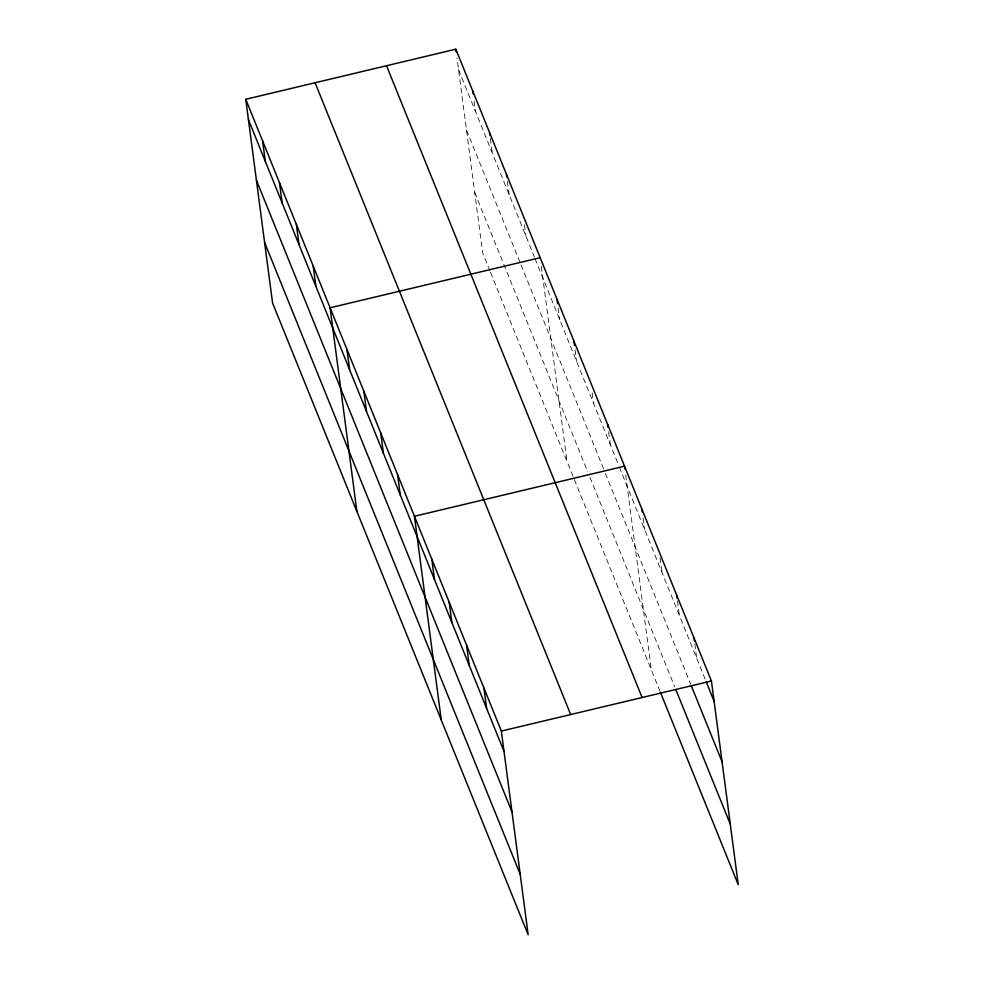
<?xml version="1.0" encoding="UTF-8"?>
<svg xmlns="http://www.w3.org/2000/svg" width="984" height="984" viewBox="0 0 984 984"><rect width="100%" height="100%" fill="white"/><g stroke="black" fill="none" stroke-linecap="round" stroke-linejoin="round"><path stroke-width="0.74" stroke-dasharray="4.92 3.69" d="M458.519 69.52L534.423 257.156M534.988 258.546L618.776 465.641M619.33 467.031L705.7 680.51M466.49 130.048L520.462 263.478M521.028 264.868L604.816 471.963M605.369 473.353L690.682 684.224M474.694 192.409L587.719 471.779M589.969 477.338L674.778 686.992M489.971 270.994L482.664 252.925L456.994 57.908M490.536 272.383L573.758 478.101M574.324 479.491L659.76 690.694M694.815 643.831L696.721 658.345M677.435 600.867L679.341 615.381M660.055 557.903L661.961 572.417M643.056 517.842L644.581 529.453M625.676 474.891L651.346 669.907M608.616 431.73L610.338 444.793M592.134 392.936L593.463 403.096M575.074 349.787L576.599 361.399M558.199 308.09L559.736 319.702M541.335 266.393L567.005 461.422M524.46 224.696L525.997 236.308M507.4 181.548L509.122 194.611M490.339 138.4L492.258 152.914M474.054 101.057L475.383 111.217"/><path stroke-width="1.48" d="M245.754 99.286L501.336 731.075L528.162 934.8L272.568 303.01L245.754 99.286L455.838 49.2L711.432 680.989L738.246 884.714L660.326 692.084M540.191 257.685L330.095 307.771L356.909 511.508M501.336 731.075L711.432 680.989M706.254 681.9L714.101 701.297M691.235 685.602L722.071 761.825M675.897 689.759L730.288 824.186M386.515 65.731L642.097 697.508M315.077 82.754L570.671 714.544M248.423 119.605L504.005 751.382M256.393 180.133L511.975 811.911M264.598 242.495L520.192 874.272M694.052 638.026L694.433 640.928M676.672 595.062L677.054 597.964M641.912 509.134L642.294 512.037M624.914 469.085L624.533 466.182L414.436 516.268L441.262 719.993M607.657 424.485L608.038 427.388M573.918 341.079L574.496 345.433M557.055 299.382L557.633 303.736M506.452 174.291L506.834 177.194M489.577 132.594L489.958 135.497M472.714 90.897L473.095 93.8M455.838 49.2L456.219 52.103M483.956 688.111L486.625 708.431M466.576 645.147L469.245 665.467M449.196 602.183L451.865 622.503M431.816 559.219L434.485 579.539M397.573 474.571L400.242 494.878M380.697 432.874L383.379 453.181M363.834 391.165L366.503 411.484M346.958 349.468L349.64 369.787M313.219 266.074L315.901 286.393M296.356 224.377L299.025 244.696M279.481 182.68L282.162 202.999M262.617 140.983L265.299 161.302"/></g></svg>
